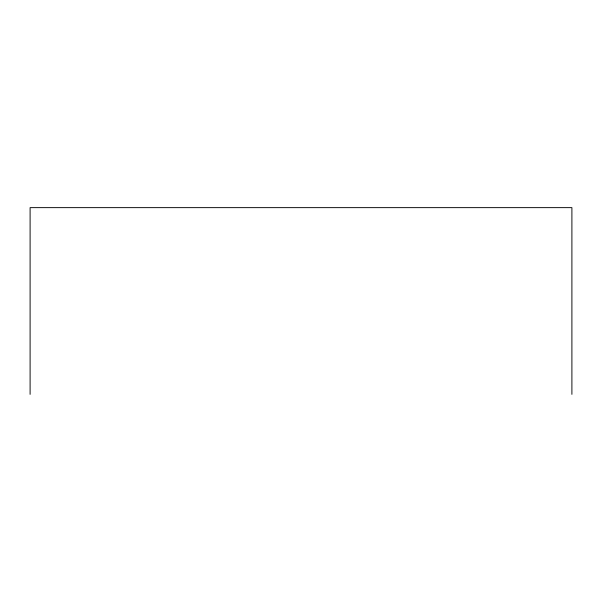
<?xml version="1.0" encoding="UTF-8"?>
<svg xmlns="http://www.w3.org/2000/svg" width="602" height="602" viewBox="0 0 602 602"><rect width="100%" height="100%" fill="white"/><g stroke="black" fill="none" stroke-linecap="round" stroke-linejoin="round"><path stroke-width="0.9" d="M571.9 394.363L571.9 207.637L30.1 207.637L30.1 394.363"/></g></svg>
